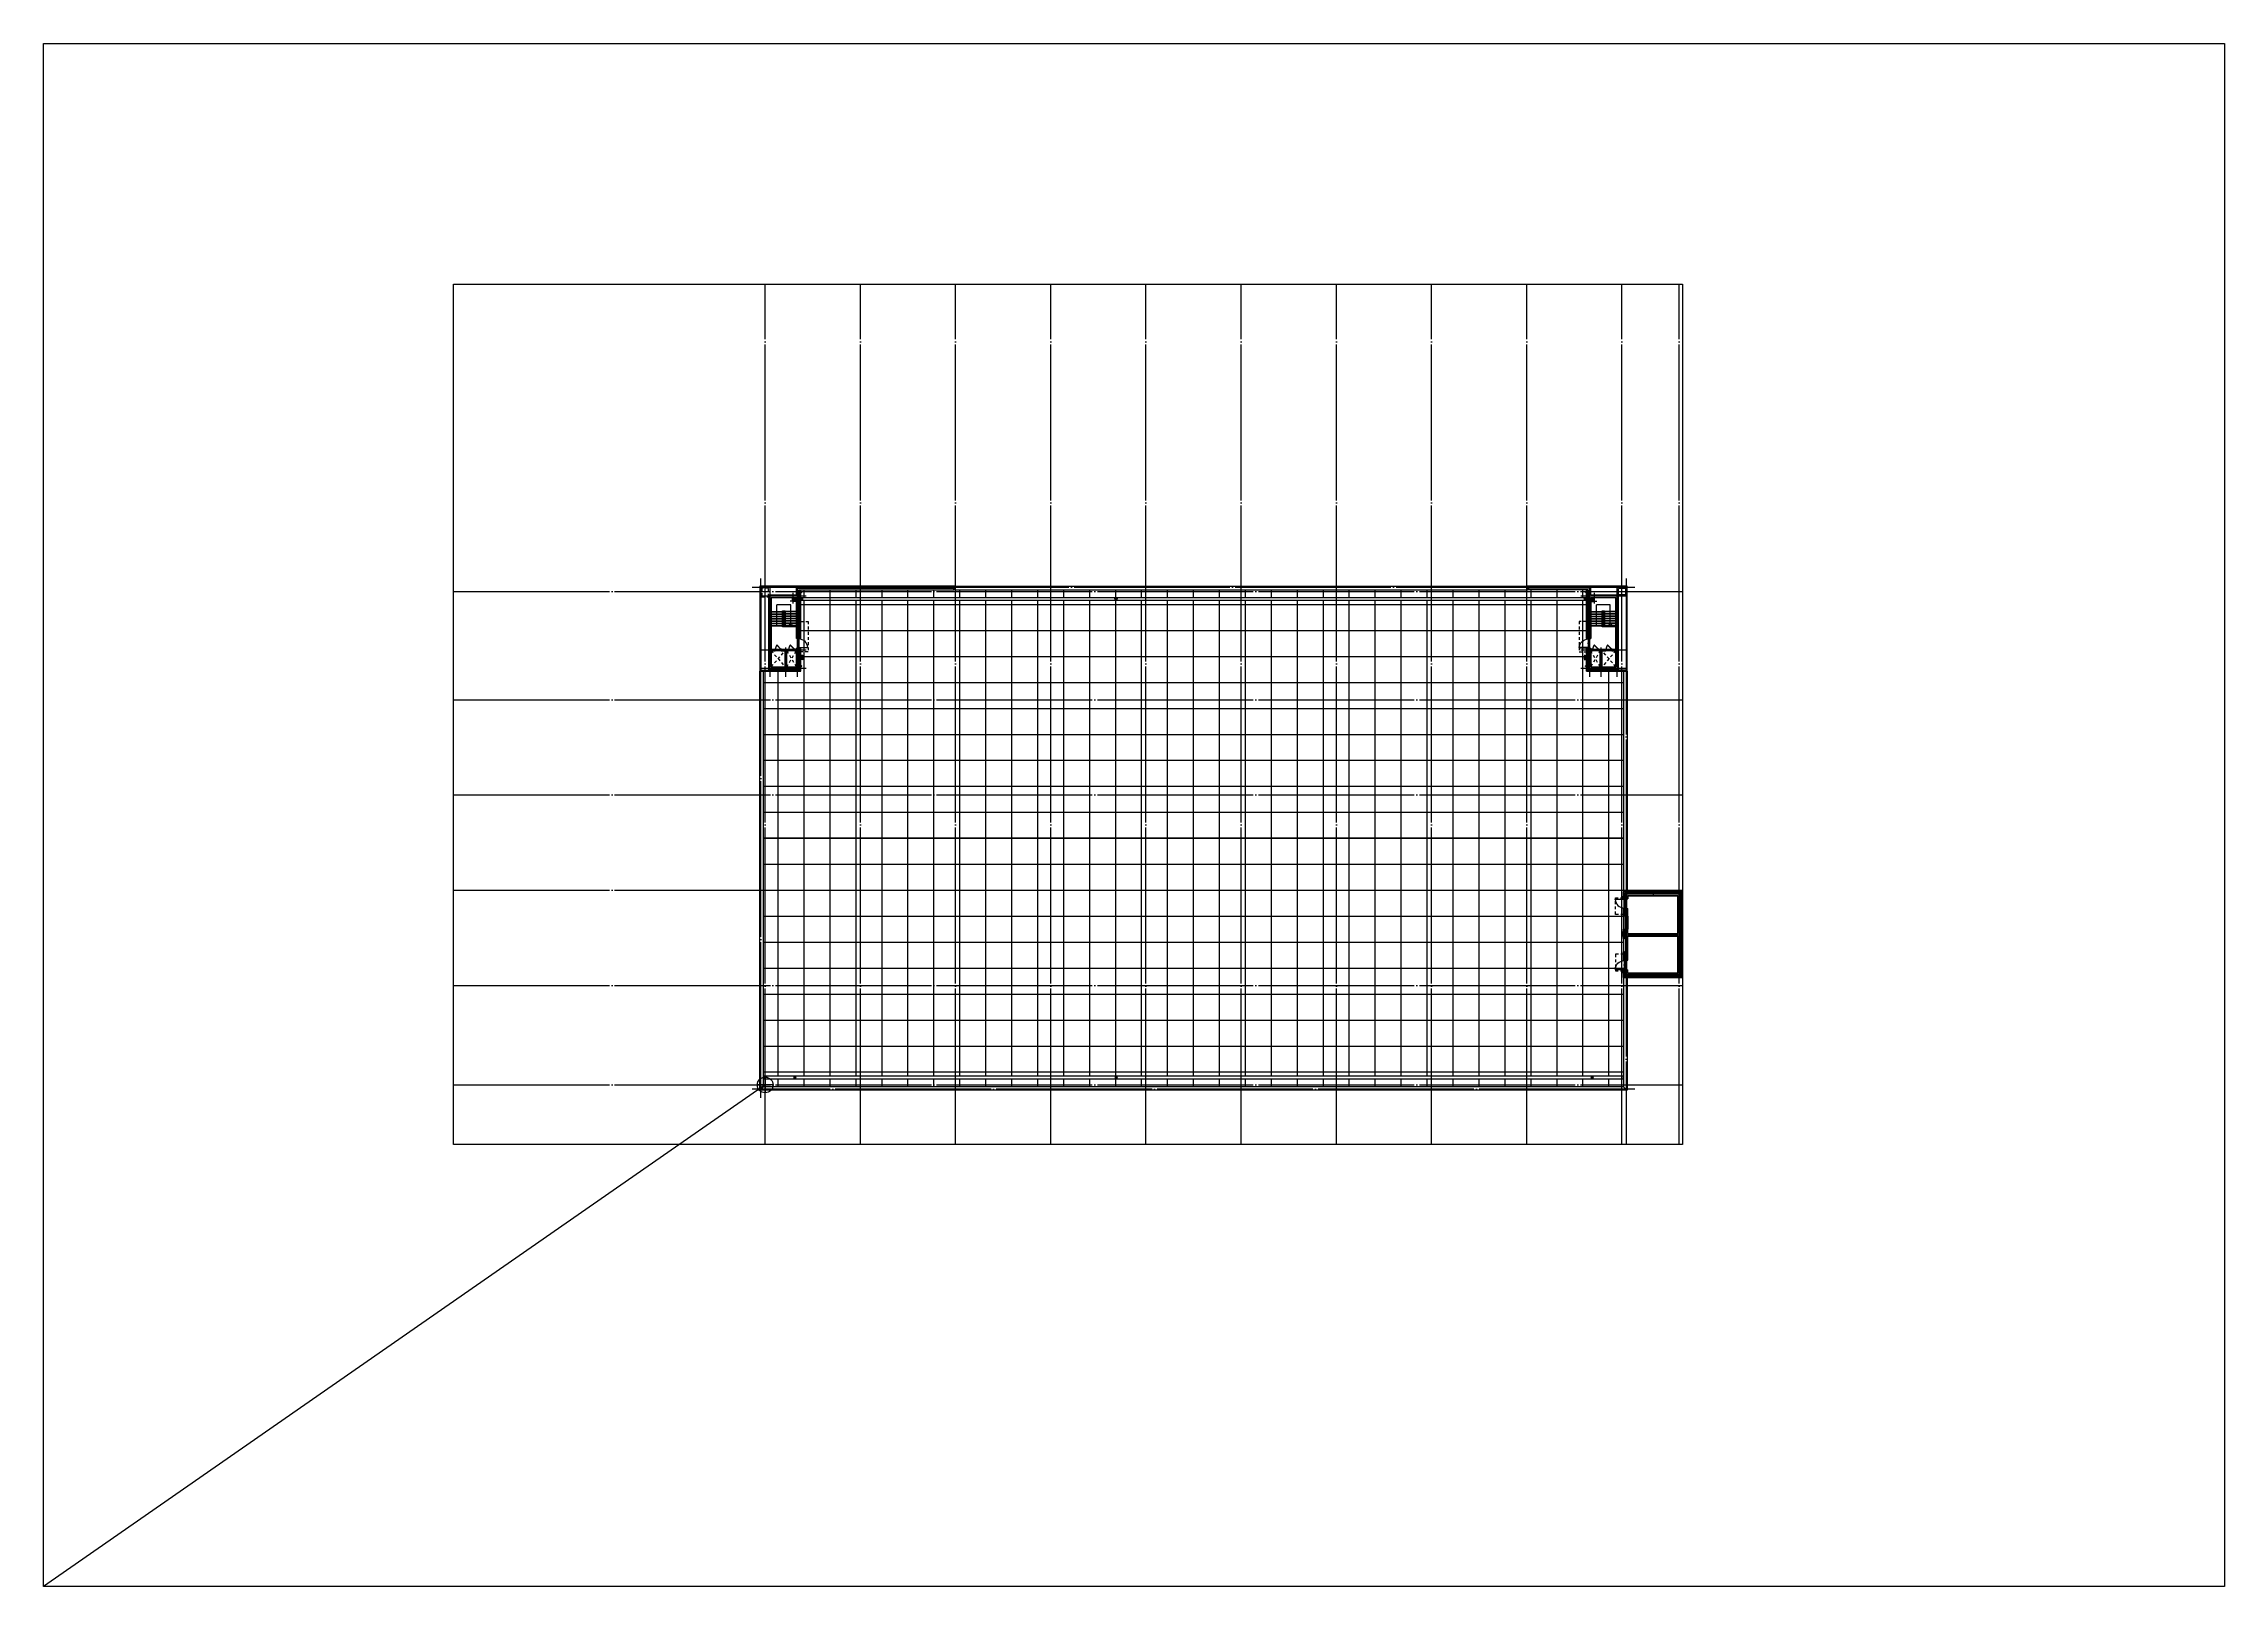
# Model space of a CAD drawing. Header units: millimetres. Extents: x -47382 to 204618, y -51045 to 127155.
import ezdxf
from ezdxf.enums import TextEntityAlignment as Align

# ---------------------------------------------------------------- set-up
doc = ezdxf.new("R2010")
doc.units = ezdxf.units.MM
doc.header["$LTSCALE"] = 300
doc.header["$MEASUREMENT"] = 0
for name, pattern in [('CEN', [62, 60, -1, 0, -1]), ('HID', [2, 1.1, -0.9]), ('HIDDEN', [0.375, 0.25, -0.125]), ('HIDDEN2', [0.1875, 0.125, -0.0625])]:
    doc.linetypes.add(name, pattern=pattern)
doc.layers.get('0').update_dxf_attribs({"linetype": 'CONTINUOUS'})
doc.layers.get('Defpoints').update_dxf_attribs({"color": 153, "linetype": 'CONTINUOUS'})
doc.layers.add('A-ANNO-NPLT', color=129, linetype='CONTINUOUS', plot=False)
doc.layers.add('Defpoint', color=161, linetype='CONTINUOUS', plot=False)
for name, color, linetype in [('A-CEN', 1, 'CEN'), ('A-CODE-DRAIN', 6, 'CONTINUOUS'), ('A-DOOR', 4, 'CONTINUOUS'), ('A-DOOR-JAMB', 4, 'CONTINUOUS'), ('A-DOOR-SILL', 8, 'CONTINUOUS'), ('A-DOOR-SWING', 8, 'CONTINUOUS'), ('A-ELE3', 4, 'CONTINUOUS'), ('A-ELE4', 8, 'CONTINUOUS'), ('A-FLOR-FLIN-TYP1', 6, 'CONTINUOUS'), ('A-FLOR-FLIN-TYP2', 8, 'CONTINUOUS'), ('A-FLOR-GW', 6, 'CONTINUOUS'), ('A-FLOR-ROOF', 7, 'CONTINUOUS'), ('A-FLOR-ROOF-EJ', 9, 'CONTINUOUS'), ('A-FLOR-STRA-ETC', 7, 'CONTINUOUS'), ('A-FLOR-STRA-MAIN', 4, 'CONTINUOUS'), ('A-FLOR-STRA-SUB', 9, 'CONTINUOUS'), ('A-FLOR-STUD', 9, 'CONTINUOUS'), ('A-HID1', 7, 'HID'), ('A-HID2', 9, 'HID'), ('A-LADDER', 6, 'CONTINUOUS'), ('A-PS-HID', 5, 'HID'), ('A-ST-AXIS-CEN', 252, 'CEN'), ('A-ST-CONC', 2, 'CONTINUOUS'), ('A-WALL-DRY1', 7, 'CONTINUOUS'), ('A-WIN', 4, 'CONTINUOUS'), ('AA-STL', 6, 'CONTINUOUS'), ('HID', 7, 'HID'), ('S_SS4', 6, 'CONTINUOUS')]:
    doc.layers.add(name, color=color, linetype=linetype)
doc.styles.add('SHP-나눔bo', font='')
doc.styles.get('SHP-나눔bo').set_extended_font_data('NanumGothic', bold=True)

# ---------------------------------------------------------------- blocks, each defined once
blk = doc.blocks.new('A$C710D1102')
at = {"layer": 'A-CODE-DRAIN'}
for p, q in [((-38, 93), (262, 93)), ((112, 243), (112, -57))]:
    blk.add_line(p, q, dxfattribs=at)
blk.add_circle((112, 93), 100, dxfattribs=at)
blk = doc.blocks.new('A$C5FDF183A')
at = {"layer": 'Defpoints'}
for p, q in [((1809, 904, -103000), (0, 904, -103000)), ((904, 1809, -103000), (904, 0, -103000))]:
    blk.add_line(p, q, dxfattribs=at)
blk.add_circle((904, 904, -103000), 904, dxfattribs=at)
blk = doc.blocks.new('XR-평면도$0$8F-PLAN$0$arrow2')
at = {"color": 8}
blk.add_lwpolyline([(0, 0.9), (0.7, 0), (0, -0.9), (0.2, -1), (1, 0), (0.2, 1)], close=True, dxfattribs=at)
for points in [[(0, 0.9), (0.2, 1), (0.7, 0), (1, 0)], [(0.7, 0), (1, 0), (0, -0.9), (0.2, -1)]]:
    blk.add_solid(points, dxfattribs=at)
blk = doc.blocks.new('A$C0e376f74')
at = {"layer": 'A-ANNO-NPLT', "linetype": 'HIDDEN2'}
for p, q in [((-20, 140), (-20, 10)), ((0, 140), (-20, 140)), ((0, 120), (-20, 120)), ((0, 30), (-20, 30)), ((0, 10), (-20, 10)), ((-10, 140), (-10, 10)), ((0, 140), (0, 10)), ((525, 230), (525, -80)), ((1100, 140), (1120, 140)), ((1100, 140), (1100, 10)), ((1100, 120), (1120, 120)), ((1100, 30), (1120, 30)), ((1100, 10), (1120, 10)), ((1110, 140), (1110, 10)), ((1120, 140), (1120, 10))]:
    blk.add_line(p, q, dxfattribs=at)
at = {"layer": 'A-ANNO-NPLT', "linetype": 'ByBlock'}
blk.add_lwpolyline([(1067, 102), (33, 102), (33, 147), (1067, 147)], close=True, dxfattribs=at)
at = {"layer": 'A-DOOR', "linetype": 'ByBlock'}
blk.add_lwpolyline([(1067, 1181), (1067, 147), (1022, 147), (1022, 1181)], close=True, dxfattribs=at)
at = {"layer": 'A-DOOR-JAMB'}
for points in [[(0, 20), (0, 0), (30, 0), (30, 50), (45, 50), (45, 100), (30, 100), (30, 150), (0, 150), (0, 130)], [(1100, 20), (1100, 0), (1070, 0), (1070, 50), (1055, 50), (1055, 100), (1070, 100), (1070, 150), (1100, 150), (1100, 130)]]:
    blk.add_lwpolyline(points, dxfattribs=at)
at = {"layer": 'A-DOOR-SILL'}
for p, q in [((30, 150), (1070, 150)), ((1070, 0), (30, 0))]:
    blk.add_line(p, q, dxfattribs=at)
at = {"layer": 'A-DOOR-SWING'}
blk.add_arc((1107, 109), 1075, 94.52992, 177.80346, dxfattribs=at)
at = {"layer": 'A-ANNO-NPLT', "linetype": 'ByBlock', "style": 'SHP-나눔bo'}
blk.add_text('1100 X 2200', height=60, dxfattribs=at).set_placement((781, 16), align=Align.CENTER)
blk = doc.blocks.new('G$C3E142F4A')
at = {"layer": 'A-ANNO-NPLT', "linetype": 'HIDDEN2'}
for p, q in [((422, 370), (660, 370)), ((462, 740), (462, 720)), ((462, 740), (582, 740)), ((462, 730), (582, 730)), ((462, 720), (582, 720)), ((462, 20), (462, 0)), ((462, 20), (582, 20)), ((462, 10), (582, 10)), ((462, 0), (582, 0)), ((472, 740), (472, 720)), ((472, 20), (472, 0)), ((562, 740), (562, 720)), ((562, 20), (562, 0)), ((582, 740), (582, 720)), ((582, 20), (582, 0))]:
    blk.add_line(p, q, dxfattribs=at)
at = {"layer": 'A-ANNO-NPLT', "linetype": 'ByBlock'}
blk.add_lwpolyline([(462, 697), (497, 697), (497, 43), (462, 43)], close=True, dxfattribs=at)
at = {"layer": 'A-DOOR', "linetype": 'ByBlock'}
for p, q in [((0, 235), (462, 697)), ((21, 212), (484, 675)), ((462, 697), (462, 720)), ((462, 720), (582, 720)), ((462, 697), (484, 675)), ((497, 697), (462, 697)), ((497, 685), (497, 697)), ((582, 685), (497, 685)), ((582, 720), (582, 685))]:
    blk.add_line(p, q, dxfattribs=at)
blk.add_lwpolyline([(0, 235), (21, 212)], dxfattribs=at)
at = {"layer": 'A-DOOR-JAMB'}
for p, q in [((497, 43), (462, 43)), ((462, 43), (462, 20)), ((472, 20), (582, 20)), ((497, 55), (497, 43)), ((582, 55), (497, 55)), ((582, 20), (582, 55))]:
    blk.add_line(p, q, dxfattribs=at)
at = {"layer": 'A-DOOR-SILL'}
blk.add_line((582, 38), (582, 685), dxfattribs=at)
at = {"layer": 'A-DOOR-SWING'}
blk.add_arc((465, 711), 668, 228.39157, 269.76546, dxfattribs=at)
at = {"layer": 'A-ANNO-NPLT', "linetype": 'ByBlock', "style": 'SHP-나눔bo'}
blk.add_text('700X1800', height=45, rotation=90, dxfattribs=at).set_placement((552, 522), align=Align.CENTER)
blk = doc.blocks.new('옥상')
at = {"layer": 'A-CEN'}
for p, q in [((150, 850), (150, -9450)), ((3350, -9450), (3350, 850)), ((4350, -150), (-850, -150)), ((-850, -6350), (4350, -6350)), ((2000, -9450), (2000, -6050)), ((-850, -8450), (4350, -8450))]:
    blk.add_line(p, q, dxfattribs=at)
at = {"layer": 'A-FLOR-FLIN-TYP2'}
for p, q in [((1450, -6450), (750, -6450)), ((3000, -6450), (2300, -6450))]:
    blk.add_line(p, q, dxfattribs=at)
at = {"layer": 'A-FLOR-STRA-ETC'}
for p, q in [((2550, -1125), (950, -1125)), ((950, -3570), (950, -1125)), ((2550, -3570), (2550, -1125))]:
    blk.add_line(p, q, dxfattribs=at)
at = {"layer": 'A-FLOR-STRA-ETC', "const_width": 75}
blk.add_lwpolyline([(950, -3607, -1), (950, -3532, -1)], format="xyb", close=True, dxfattribs=at)
at = {"layer": 'A-FLOR-STRA-MAIN'}
for p, q in [((1600, -1950), (300, -1950)), ((1600, -2220), (300, -2220)), ((1600, -2490), (300, -2490)), ((1700, -1950), (1650, -1950)), ((1700, -2220), (1650, -2220)), ((1700, -2490), (1650, -2490)), ((1850, -1950), (1800, -1950)), ((1850, -2220), (1800, -2220)), ((1850, -2490), (1800, -2490)), ((3200, -1950), (1900, -1950)), ((3200, -2220), (1900, -2220)), ((3200, -2490), (1900, -2490)), ((1600, -2760), (300, -2760)), ((1600, -3030), (300, -3030)), ((1600, -3300), (300, -3300)), ((1600, -3570), (300, -3570)), ((1700, -2760), (1650, -2760)), ((1700, -3030), (1650, -3030)), ((1700, -3300), (1650, -3300)), ((1700, -3570), (1650, -3570)), ((1850, -2760), (1800, -2760)), ((1850, -3030), (1800, -3030)), ((1850, -3300), (1800, -3300)), ((1850, -3570), (1800, -3570)), ((3200, -2760), (1900, -2760)), ((3200, -3030), (1900, -3030)), ((3200, -3300), (1900, -3300)), ((3200, -3570), (1900, -3570))]:
    blk.add_line(p, q, dxfattribs=at)
blk.add_lwpolyline([(1700, -3570), (1800, -3570), (1800, -1950), (1700, -1950)], close=True, dxfattribs=at)
at = {"layer": 'A-FLOR-STRA-SUB', "color": 250}
for points in [[(1500, -1950), (1500, -1980), (400, -1980), (400, -1950)], [(1500, -2220), (1500, -2250), (400, -2250), (400, -2220)], [(1500, -2490), (1500, -2520), (400, -2520), (400, -2490)], [(3100, -1950), (3100, -1920), (2000, -1920), (2000, -1950)], [(3100, -2220), (3100, -2190), (2000, -2190), (2000, -2220)], [(3100, -2490), (3100, -2460), (2000, -2460), (2000, -2490)], [(1500, -2760), (1500, -2790), (400, -2790), (400, -2760)], [(1500, -3030), (1500, -3060), (400, -3060), (400, -3030)], [(1500, -3300), (1500, -3330), (400, -3330), (400, -3300)], [(1500, -3570), (1500, -3600), (400, -3600), (400, -3570)], [(3100, -2760), (3100, -2730), (2000, -2730), (2000, -2760)], [(3100, -3030), (3100, -3000), (2000, -3000), (2000, -3030)], [(3100, -3300), (3100, -3270), (2000, -3270), (2000, -3300)], [(3100, -3570), (3100, -3540), (2000, -3540), (2000, -3570)]]:
    blk.add_lwpolyline(points, dxfattribs=at)
at = {"layer": 'A-FLOR-STRA-SUB'}
for points in [[(3200, -3670), (1600, -3670), (1600, -1850), (1900, -1850), (1900, -3620)], [(3200, -3620), (1650, -3620), (1650, -1900), (1850, -1900), (1850, -3620)]]:
    blk.add_lwpolyline(points, dxfattribs=at)
at = {"layer": 'A-PS-HID'}
for p, q in [((300, -8300), (1900, -6450)), ((300, -6450), (1900, -8300)), ((2100, -6450), (3200, -8300)), ((2100, -8300), (3200, -6450))]:
    blk.add_line(p, q, dxfattribs=at)
at = {"layer": 'A-ST-CONC'}
for p, q in [((0, 0), (3200, 0)), ((0, 0), (0, -8600)), ((3200, 0), (3200, 800)), ((3200, 800), (21400, 800)), ((3500, 600), (21400, 600)), ((3500, -5040), (3500, 600)), ((21400, 600), (21400, 800)), ((300, -300), (3200, -300)), ((300, -300), (300, -8300)), ((3200, -5040), (3200, -300)), ((3500, -5040), (3200, -5040)), ((3200, -8300), (3200, -6160)), ((3500, -6160), (3200, -6160)), ((3500, -8600), (3500, -6160)), ((0, -8600), (3500, -8600)), ((300, -8300), (3200, -8300))]:
    blk.add_line(p, q, dxfattribs=at)
at = {"layer": 'A-WALL-DRY1'}
for p, q in [((300, -6250), (750, -6250)), ((300, -6262), (738, -6262)), ((300, -6275), (725, -6275)), ((300, -6425), (725, -6425)), ((300, -6438), (738, -6438)), ((300, -6450), (750, -6450)), ((725, -6275), (725, -6425)), ((738, -6262), (738, -6438)), ((750, -6250), (750, -6450)), ((1450, -6250), (2300, -6250)), ((1450, -6250), (1450, -6450)), ((1450, -6450), (2300, -6450)), ((1462, -6262), (2288, -6262)), ((1462, -6262), (1462, -6438)), ((1462, -6438), (2288, -6438)), ((1475, -6275), (1475, -6425)), ((1475, -6275), (2275, -6275)), ((1475, -6425), (2275, -6425)), ((1900, -8300), (1900, -6450)), ((1912, -8300), (1912, -6450)), ((1925, -8300), (1925, -6450)), ((2075, -8300), (2075, -6450)), ((2088, -8300), (2088, -6450)), ((2100, -8300), (2100, -6450)), ((2275, -6275), (2275, -6425)), ((2288, -6262), (2288, -6438)), ((2300, -6250), (2300, -6450)), ((3000, -6250), (3200, -6250)), ((3000, -6250), (3000, -6450)), ((3000, -6450), (3200, -6450)), ((3012, -6262), (3200, -6262)), ((3012, -6262), (3012, -6438)), ((3012, -6438), (3200, -6438)), ((3025, -6275), (3025, -6425)), ((3025, -6275), (3200, -6275)), ((3025, -6425), (3200, -6425))]:
    blk.add_line(p, q, dxfattribs=at)
at = {"rotation": 270}
for p in [(730, -5788), (2280, -5788)]:
    blk.add_blockref('G$C3E142F4A', p, dxfattribs=at)
at = {"layer": 'A-DOOR', "rotation": 270.0000000000002}
blk.add_blockref('A$C0e376f74', (3350, -5050), dxfattribs=at)
at = {"layer": 'A-FLOR-STRA-ETC', "extrusion": (0, 0, -1), "xscale": 166.9148302599861, "yscale": 167.8920954242349, "zscale": -166.9148302599861, "rotation": 270.0000170093786}
blk.add_blockref('XR-평면도$0$8F-PLAN$0$arrow2', (-2550, -3403), dxfattribs=at)
blk = doc.blocks.new('옥상1')
at = {"layer": 'A-CEN'}
for p, q in [((-3350, 850), (-3350, -9450)), ((-150, -9450), (-150, 850)), ((850, -150), (-4350, -150)), ((-4350, -6350), (850, -6350)), ((-4350, -6350), (850, -6350)), ((-2000, -9450), (-2000, -6050)), ((-4350, -8450), (850, -8450))]:
    blk.add_line(p, q, dxfattribs=at)
at = {"layer": 'A-FLOR-FLIN-TYP2'}
for p, q in [((-2300, -6450), (-3000, -6450)), ((-750, -6450), (-1450, -6450))]:
    blk.add_line(p, q, dxfattribs=at)
at = {"layer": 'A-FLOR-STRA-ETC'}
for p, q in [((-950, -1125), (-2550, -1125)), ((-2550, -3570), (-2550, -1125)), ((-950, -3570), (-950, -1125))]:
    blk.add_line(p, q, dxfattribs=at)
at = {"layer": 'A-FLOR-STRA-ETC', "const_width": 75}
blk.add_lwpolyline([(-2550, -3607, -1), (-2550, -3532, -1)], format="xyb", close=True, dxfattribs=at)
at = {"layer": 'A-FLOR-STRA-MAIN'}
for p, q in [((-1900, -1950), (-3200, -1950)), ((-1900, -2220), (-3200, -2220)), ((-1900, -2490), (-3200, -2490)), ((-1800, -1950), (-1850, -1950)), ((-1800, -2220), (-1850, -2220)), ((-1800, -2490), (-1850, -2490)), ((-1650, -1950), (-1700, -1950)), ((-1650, -2220), (-1700, -2220)), ((-1650, -2490), (-1700, -2490)), ((-300, -1950), (-1600, -1950)), ((-300, -2220), (-1600, -2220)), ((-300, -2490), (-1600, -2490)), ((-1900, -2760), (-3200, -2760)), ((-1900, -3030), (-3200, -3030)), ((-1900, -3300), (-3200, -3300)), ((-1900, -3570), (-3200, -3570)), ((-1800, -2760), (-1850, -2760)), ((-1800, -3030), (-1850, -3030)), ((-1800, -3300), (-1850, -3300)), ((-1800, -3570), (-1850, -3570)), ((-1650, -2760), (-1700, -2760)), ((-1650, -3030), (-1700, -3030)), ((-1650, -3300), (-1700, -3300)), ((-1650, -3570), (-1700, -3570)), ((-300, -2760), (-1600, -2760)), ((-300, -3030), (-1600, -3030)), ((-300, -3300), (-1600, -3300)), ((-300, -3570), (-1600, -3570))]:
    blk.add_line(p, q, dxfattribs=at)
blk.add_lwpolyline([(-1800, -3570), (-1700, -3570), (-1700, -1950), (-1800, -1950)], close=True, dxfattribs=at)
at = {"layer": 'A-FLOR-STRA-SUB', "color": 250}
for points in [[(-2000, -1950), (-2000, -1980), (-3100, -1980), (-3100, -1950)], [(-2000, -2220), (-2000, -2250), (-3100, -2250), (-3100, -2220)], [(-2000, -2490), (-2000, -2520), (-3100, -2520), (-3100, -2490)], [(-400, -1950), (-400, -1920), (-1500, -1920), (-1500, -1950)], [(-400, -2220), (-400, -2190), (-1500, -2190), (-1500, -2220)], [(-400, -2490), (-400, -2460), (-1500, -2460), (-1500, -2490)], [(-2000, -2760), (-2000, -2790), (-3100, -2790), (-3100, -2760)], [(-2000, -3030), (-2000, -3060), (-3100, -3060), (-3100, -3030)], [(-2000, -3300), (-2000, -3330), (-3100, -3330), (-3100, -3300)], [(-2000, -3570), (-2000, -3600), (-3100, -3600), (-3100, -3570)], [(-400, -2760), (-400, -2730), (-1500, -2730), (-1500, -2760)], [(-400, -3030), (-400, -3000), (-1500, -3000), (-1500, -3030)], [(-400, -3300), (-400, -3270), (-1500, -3270), (-1500, -3300)], [(-400, -3570), (-400, -3540), (-1500, -3540), (-1500, -3570)]]:
    blk.add_lwpolyline(points, dxfattribs=at)
at = {"layer": 'A-FLOR-STRA-SUB'}
for points in [[(-300, -3670), (-1900, -3670), (-1900, -1850), (-1600, -1850), (-1600, -3620)], [(-300, -3620), (-1850, -3620), (-1850, -1900), (-1650, -1900), (-1650, -3620)]]:
    blk.add_lwpolyline(points, dxfattribs=at)
at = {"layer": 'A-PS-HID'}
for p, q in [((-2100, -8300), (-3200, -6450)), ((-2100, -6450), (-3200, -8300)), ((-300, -6450), (-1900, -8300)), ((-300, -8300), (-1900, -6450))]:
    blk.add_line(p, q, dxfattribs=at)
at = {"layer": 'A-ST-CONC'}
for p, q in [((-10400, 800), (-10400, 600)), ((-3200, 800), (-10400, 800)), ((-3500, 600), (-10400, 600)), ((-3500, 600), (-3500, -5040)), ((-3200, 0), (-3200, 800)), ((-3200, 0), (0, 0)), ((0, -8600), (0, 0)), ((-3200, -300), (-300, -300)), ((-3200, -300), (-3200, -5040)), ((-300, -8300), (-300, -300)), ((-3500, -5040), (-3200, -5040)), ((-3500, -6160), (-3500, -8600)), ((-3500, -6160), (-3200, -6160)), ((-3200, -6160), (-3200, -8300)), ((-3500, -8600), (0, -8600)), ((-3200, -8300), (-300, -8300))]:
    blk.add_line(p, q, dxfattribs=at)
at = {"layer": 'A-WALL-DRY1'}
for p, q in [((-3200, -6250), (-3000, -6250)), ((-3200, -6262), (-3012, -6262)), ((-3200, -6275), (-3025, -6275)), ((-3200, -6425), (-3025, -6425)), ((-3200, -6438), (-3012, -6438)), ((-3200, -6450), (-3000, -6450)), ((-3025, -6275), (-3025, -6425)), ((-3012, -6262), (-3012, -6438)), ((-3000, -6250), (-3000, -6450)), ((-2300, -6250), (-1450, -6250)), ((-2300, -6250), (-2300, -6450)), ((-2300, -6450), (-1450, -6450)), ((-2288, -6262), (-1462, -6262)), ((-2288, -6262), (-2288, -6438)), ((-2288, -6438), (-1462, -6438)), ((-2275, -6275), (-2275, -6425)), ((-2275, -6275), (-1475, -6275)), ((-2275, -6425), (-1475, -6425)), ((-2100, -8300), (-2100, -6450)), ((-2088, -8300), (-2088, -6450)), ((-2075, -8300), (-2075, -6450)), ((-1925, -8300), (-1925, -6450)), ((-1912, -8300), (-1912, -6450)), ((-1900, -8300), (-1900, -6450)), ((-1475, -6275), (-1475, -6425)), ((-1462, -6262), (-1462, -6438)), ((-1450, -6250), (-1450, -6450)), ((-750, -6250), (-300, -6250)), ((-750, -6250), (-750, -6450)), ((-750, -6450), (-300, -6450)), ((-738, -6262), (-300, -6262)), ((-738, -6262), (-738, -6438)), ((-738, -6438), (-300, -6438)), ((-725, -6275), (-300, -6275)), ((-725, -6275), (-725, -6425)), ((-725, -6425), (-300, -6425))]:
    blk.add_line(p, q, dxfattribs=at)
at = {"rotation": 270}
for p in [(-3020, -5788), (-1470, -5788)]:
    blk.add_blockref('G$C3E142F4A', p, dxfattribs=at)
at = {"layer": 'A-DOOR', "xscale": -1, "rotation": 89.99999999999994}
blk.add_blockref('A$C0e376f74', (-3350, -5050), dxfattribs=at)
at = {"layer": 'A-FLOR-STRA-ETC', "extrusion": (0, 0, -1), "xscale": 166.9148302599861, "yscale": 167.8920954242349, "zscale": -166.9148302599861, "rotation": 270.0000170093786}
blk.add_blockref('XR-평면도$0$8F-PLAN$0$arrow2', (950, -3403), dxfattribs=at)
blk = doc.blocks.new('XREF-PLAN$0$각-100X100')
at = {"layer": 'A-FLOR-STUD'}
for p, q in [((-47.7, -47.7), (47.7, 47.7)), ((-47.7, 47.7), (47.7, -47.7))]:
    blk.add_line(p, q, dxfattribs=at)
for points in [[(-50, -50), (50, -50), (50, 50), (-50, 50)], [(-47.7, -47.7), (47.7, -47.7), (47.7, 47.7), (-47.7, 47.7)]]:
    blk.add_lwpolyline(points, close=True, dxfattribs=at)
blk = doc.blocks.new('G$C9C7A05E9')
at = {"layer": 'A-WIN'}
for p, q in [((0, 1440, 103000), (0, 60, 103000)), ((69, 1440, 103000), (69, 60, 103000)), ((81, 1440, 103000), (81, 60, 103000)), ((150, 1440, 103000), (150, 60, 103000))]:
    blk.add_line(p, q, dxfattribs=at)
at = {"layer": 'A-WIN', "elevation": 103000}
for points in [[(150, 1500), (150, 1440), (0, 1440), (0, 1500)], [(150, 60), (150, 0), (0, 0), (0, 60)]]:
    blk.add_lwpolyline(points, close=True, dxfattribs=at)
blk = doc.blocks.new('우수홈통1')
at = {"layer": 'A-CODE-DRAIN', "color": 6}
for p, q in [((-150, 0), (150, 0)), ((0, -150), (0, 150))]:
    blk.add_line(p, q, dxfattribs=at)
blk.add_circle((0, 0), 100, dxfattribs=at)
blk = doc.blocks.new('사다리')
at = {"layer": 'A-ELE3'}
for p, q in [((-10, 23), (-10, 200)), ((10, 23), (10, 200)), ((22, 11), (428, 11)), ((440, 23), (440, 200)), ((460, 23), (460, 200)), ((22, -11), (428, -11))]:
    blk.add_line(p, q, dxfattribs=at)
at = {"layer": 'A-ELE4'}
for centre in [(0, 0), (450, 0)]:
    blk.add_circle(centre, 21, dxfattribs=at)
at = {"layer": 'A-HID1'}
blk.add_line((444, 460), (456, 460), dxfattribs=at)
at = {"layer": 'A-HID2'}
for p, q in [((-6, 460), (6, 460)), ((-6, 24), (-6, 460)), ((6, 24), (6, 460)), ((444, 23), (444, 460)), ((456, 23), (456, 460))]:
    blk.add_line(p, q, dxfattribs=at)
at = {"layer": 'A-LADDER', "color": 1}
for p, q in [((0, -50), (0, 520)), ((450, -50), (450, 520)), ((500, 0), (-50, 0))]:
    blk.add_line(p, q, dxfattribs=at)
at = {"layer": 'S_SS4'}
for centre in [(0, 0), (450, 0)]:
    blk.add_circle(centre, 25, dxfattribs=at)

msp = doc.modelspace()

# ---------------------------------------------------------------- linework, layer by layer
at = {"layer": 'A-CEN'}
for p, q in [((34500, 64371), (136500, 64371)), ((35500, 5371), (35500, 65371)), ((39200, 63721), (39200, 62471)), ((131800, 63721), (131800, 62471)), ((135500, 65371), (135500, 0)), ((40150, 62771), (38900, 62771)), ((130850, 62771), (132100, 62771)), ((135400, 28821), (142000, 28821)), ((135500, 28821), (141600, 28821)), ((135550, 19471), (135550, 28971)), ((141600, 28821), (141600, 19621)), ((135550, 24221), (141950, 24221)), ((135400, 19621), (142000, 19621)), ((141600, 19621), (135500, 19621)), ((136500, 6371), (34500, 6371))]:
    msp.add_line(p, q, dxfattribs=at)
at = {"layer": 'A-CODE-DRAIN'}
for p, q in [((39550, 63006), (39320, 63006)), ((39435, 63121), (39435, 62891)), ((131450, 63006), (131680, 63006)), ((131565, 63121), (131565, 62891)), ((39550, 7736), (39320, 7736)), ((39435, 7621), (39435, 7851)), ((76450, 7736), (76680, 7736)), ((76565, 7621), (76565, 7851)), ((131450, 7736), (131680, 7736)), ((131565, 7621), (131565, 7851))]:
    msp.add_line(p, q, dxfattribs=at)
for centre in [(39435, 63006), (131565, 63006), (39435, 7736), (76565, 7736), (131565, 7736)]:
    msp.add_circle(centre, 100, dxfattribs=at)
at = {"layer": 'A-FLOR-FLIN-TYP1'}
msp.add_line((135200, 35371), (35800, 35371), dxfattribs=at)
for points in [[(40100, 62856), (130900, 62856), (130900, 63156), (40100, 63156)], [(35800, 7586), (135200, 7586), (135200, 7886), (35800, 7886)]]:
    msp.add_lwpolyline(points, close=True, dxfattribs=at)
at = {"layer": 'A-FLOR-FLIN-TYP2'}
for p, q in [((135200, 26381), (135200, 24861)), ((135700, 26381), (135700, 24861)), ((135200, 23781), (135200, 22261)), ((135700, 22261), (135700, 23781))]:
    msp.add_line(p, q, dxfattribs=at)
at = {"layer": 'A-FLOR-GW'}
for p, q in [((58000, 64471), (35400, 64471)), ((35400, 64471), (35400, 54671)), ((57900, 64371), (35500, 64371)), ((35500, 64371), (35500, 54771)), ((57900, 64071), (57800, 64071)), ((57900, 64071), (57900, 64371)), ((58000, 64071), (57900, 64071)), ((58000, 64071), (58000, 64471)), ((135600, 64471), (124000, 64471)), ((124000, 64471), (124000, 64071)), ((124000, 64071), (124100, 64071)), ((124100, 64071), (124100, 64371)), ((124100, 64371), (135500, 64371)), ((124200, 64071), (124100, 64071)), ((135500, 64371), (135500, 54771)), ((135600, 54671), (135600, 64471)), ((40100, 57311), (39900, 57311)), ((40000, 57211), (39900, 57211)), ((40000, 54771), (40000, 57211)), ((40100, 54671), (40100, 57311)), ((130900, 54671), (130900, 57311)), ((130900, 57311), (131100, 57311)), ((131000, 54771), (131000, 57211)), ((131000, 57211), (131100, 57211)), ((35400, 54671), (40100, 54671)), ((35500, 54771), (40000, 54771)), ((130900, 54671), (135600, 54671)), ((135500, 54771), (131000, 54771)), ((141950, 29171), (135200, 29171)), ((135200, 28381), (135200, 29171)), ((135400, 28381), (135200, 28381)), ((135300, 29071), (141850, 29071)), ((135300, 29071), (135300, 28471)), ((135400, 28471), (135300, 28471)), ((141850, 19371), (141850, 29071)), ((141950, 19271), (141950, 29171)), ((135200, 19271), (135200, 20161)), ((135200, 20161), (135400, 20161)), ((135200, 19271), (141950, 19271))]:
    msp.add_line(p, q, dxfattribs=at)
for points in [[(39900, 58531), (40000, 58531), (40000, 58591), (40000, 64071)], [(39900, 58431), (40100, 58431), (40100, 58491), (40100, 64071)], [(131100, 58431), (130900, 58431), (130900, 58491), (130900, 64071)], [(131100, 58531), (131000, 58531), (131000, 58591), (131000, 64071)], [(135400, 26381), (135200, 26381), (135200, 27261), (135400, 27261)], [(135400, 26481), (135300, 26481), (135300, 27161), (135400, 27161)], [(135400, 23781), (135200, 23781), (135200, 24861), (135400, 24861)], [(135400, 23881), (135300, 23881), (135300, 24761), (135400, 24761)], [(135400, 21281), (135200, 21281), (135200, 22261), (135400, 22261)], [(135400, 21381), (135300, 21381), (135300, 22161), (135400, 22161)], [(141850, 19371), (135300, 19371), (135300, 20061), (135400, 20061)]]:
    msp.add_lwpolyline(points, dxfattribs=at)
at = {"layer": 'A-FLOR-ROOF'}
for p, q in [((35800, 6671), (35400, 6271)), ((135200, 6671), (135600, 6271))]:
    msp.add_line(p, q, dxfattribs=at)
for points in [[(58000, 64471), (124000, 64471)], [(58000, 64071), (124000, 64071)], [(135600, 19271), (135600, 6271), (35400, 6271), (35400, 54671)], [(135200, 19271), (135200, 6671), (35800, 6671), (35800, 54671)], [(135200, 54671), (135200, 29171)], [(135600, 54671), (135600, 29171)]]:
    msp.add_lwpolyline(points, dxfattribs=at)
at = {"layer": 'A-FLOR-ROOF-EJ'}
for p, q in [((40500, 63156), (40500, 64071)), ((43500, 7886), (43500, 64071)), ((46500, 63156), (46500, 64071)), ((49500, 63156), (49500, 64071)), ((52500, 63156), (52500, 64071)), ((55500, 63156), (55500, 64071)), ((58500, 63156), (58500, 64071)), ((61500, 63156), (61500, 64071)), ((64500, 63156), (64500, 64071)), ((67500, 63156), (67500, 64071)), ((70500, 63156), (70500, 64071)), ((73500, 63156), (73500, 64071)), ((76500, 63156), (76500, 64071)), ((79500, 63156), (79500, 64071)), ((82500, 63156), (82500, 64071)), ((85500, 63156), (85500, 64071)), ((88500, 63156), (88500, 64071)), ((91500, 63156), (91500, 64071)), ((94500, 63156), (94500, 64071)), ((97500, 63156), (97500, 64071)), ((100500, 63156), (100500, 64071)), ((103500, 63156), (103500, 64071)), ((106500, 63156), (106500, 64071)), ((109500, 63156), (109500, 64071)), ((112500, 63156), (112500, 64071)), ((115500, 63156), (115500, 64071)), ((118500, 63156), (118500, 64071)), ((121500, 63156), (121500, 64071)), ((124500, 63156), (124500, 64071)), ((127500, 63156), (127500, 64071)), ((130500, 63156), (130500, 64071)), ((40100, 62371), (130900, 62371)), ((40500, 7886), (40500, 62856)), ((46500, 7886), (46500, 62856)), ((49500, 7886), (49500, 62856)), ((52500, 7886), (52500, 62856)), ((55500, 7886), (55500, 62856)), ((58500, 7886), (58500, 62856)), ((61500, 7886), (61500, 62856)), ((64500, 7886), (64500, 62856)), ((67500, 7886), (67500, 62856)), ((70500, 7886), (70500, 62856)), ((73500, 7886), (73500, 62856)), ((76500, 7886), (76500, 62856)), ((79500, 7886), (79500, 62856)), ((82500, 7886), (82500, 62856)), ((85500, 7886), (85500, 62856)), ((88500, 7886), (88500, 62856)), ((91500, 7886), (91500, 62856)), ((94500, 7886), (94500, 62856)), ((97500, 7886), (97500, 62856)), ((100500, 7886), (100500, 62856)), ((103500, 7886), (103500, 62856)), ((106500, 7886), (106500, 62856)), ((109500, 7886), (109500, 62856)), ((112500, 7886), (112500, 62856)), ((115500, 7886), (115500, 62856)), ((118500, 7886), (118500, 62856)), ((121500, 7886), (121500, 62856)), ((124500, 7886), (124500, 62856)), ((127500, 7886), (127500, 62856)), ((130500, 7886), (130500, 62856)), ((40100, 59371), (130900, 59371)), ((40100, 56371), (40289, 56371)), ((40311, 56371), (130689, 56371)), ((130711, 56371), (130900, 56371)), ((35800, 53371), (135200, 53371)), ((37500, 7886), (37500, 54671)), ((133500, 7886), (133500, 54671)), ((35800, 50371), (135200, 50371)), ((35800, 47371), (135200, 47371)), ((35800, 44371), (135200, 44371)), ((35800, 41371), (135200, 41371)), ((35800, 38371), (135200, 38371)), ((35800, 35371), (135200, 35371)), ((35800, 32371), (135200, 32371)), ((35800, 29371), (135200, 29371)), ((35800, 26371), (135200, 26371)), ((35800, 23371), (135200, 23371)), ((35800, 20371), (135250, 20371)), ((35800, 17371), (135200, 17371)), ((35800, 14371), (135200, 14371)), ((35800, 11371), (135200, 11371)), ((35800, 8371), (135200, 8371)), ((37500, 6671), (37500, 7586)), ((40500, 6671), (40500, 7586)), ((43500, 6671), (43500, 7586)), ((46500, 6671), (46500, 7586)), ((49500, 6671), (49500, 7586)), ((52500, 6671), (52500, 7586)), ((55500, 6671), (55500, 7586)), ((58500, 6671), (58500, 7586)), ((61500, 6671), (61500, 7586)), ((64500, 6671), (64500, 7586)), ((67500, 6671), (67500, 7586)), ((70500, 6671), (70500, 7586)), ((73500, 6671), (73500, 7586)), ((76500, 6671), (76500, 7586)), ((79500, 6671), (79500, 7586)), ((82500, 6671), (82500, 7586)), ((85500, 6671), (85500, 7586)), ((88500, 6671), (88500, 7586)), ((91500, 6671), (91500, 7586)), ((94500, 6671), (94500, 7586)), ((97500, 6671), (97500, 7586)), ((100500, 6671), (100500, 7586)), ((103500, 6671), (103500, 7586)), ((106500, 6671), (106500, 7586)), ((109500, 6671), (109500, 7586)), ((112500, 6671), (112500, 7586)), ((115500, 6671), (115500, 7586)), ((118500, 6671), (118500, 7586)), ((121500, 6671), (121500, 7586)), ((124500, 6671), (124500, 7586)), ((127500, 6671), (127500, 7586)), ((130500, 6671), (130500, 7586)), ((133500, 6671), (133500, 7586))]:
    msp.add_line(p, q, dxfattribs=at)
at = {"layer": 'A-HID1'}
for points in [[(40100, 60411), (40950, 60411), (40950, 56911), (40100, 56911)], [(130900, 60411), (130050, 60411), (130050, 56911), (130900, 56911)], [(135200, 26571), (134250, 26571), (134250, 28471), (135200, 28471)], [(135200, 21971), (134250, 21971), (134250, 20071), (135200, 20071)]]:
    msp.add_lwpolyline(points, dxfattribs=at)
at = {"layer": 'A-ST-AXIS-CEN'}
for p, q in [((36000, 0), (36000, 99371)), ((47000, 0), (47000, 99371)), ((58000, 0), (58000, 99371)), ((69000, 0), (69000, 99371)), ((80000, 0), (80000, 99371)), ((91000, 0), (91000, 99371)), ((102000, 0), (102000, 99371)), ((113000, 0), (113000, 99371)), ((124000, 0), (124000, 99371)), ((135000, 0), (135000, 99371)), ((141600, 0), (141600, 99371)), ((0, 63871), (142000, 63871)), ((0, 51371), (142000, 51371)), ((0, 40371), (142000, 40371)), ((0, 29371), (142000, 29371)), ((0, 18371), (142000, 18371)), ((0, 6871), (142000, 6871))]:
    msp.add_line(p, q, dxfattribs=at)
at = {"layer": 'A-ST-CONC'}
for p, q in [((141750, 28971), (135400, 28971)), ((135400, 28381), (135400, 28971)), ((135400, 28381), (135700, 28381)), ((141450, 28671), (135700, 28671)), ((135700, 28381), (135700, 28671)), ((141450, 24371), (141450, 28671)), ((141750, 24071), (141750, 28971)), ((135400, 27261), (135700, 27261)), ((135400, 26381), (135400, 27261)), ((135400, 26381, 103000), (135700, 26381)), ((135700, 26381), (135700, 27261)), ((135400, 23781), (135400, 24861)), ((135400, 24861, 103000), (135700, 24861, 103000)), ((135400, 23781), (135700, 23781)), ((135700, 24371), (135700, 24861)), ((135700, 24371), (141450, 24371)), ((135700, 23781), (135700, 24071)), ((135700, 24071), (141450, 24071)), ((141450, 19771), (141450, 24071)), ((141750, 19471), (141750, 24371)), ((135400, 22261), (135700, 22261)), ((135400, 21281), (135400, 22261)), ((135400, 21281), (135700, 21281)), ((135400, 19471), (135400, 20161)), ((135400, 20161), (135700, 20161)), ((135700, 21281), (135700, 22261)), ((135700, 19771), (135700, 20161)), ((141750, 19471), (135400, 19471)), ((141450, 19771), (135700, 19771))]:
    msp.add_line(p, q, dxfattribs=at)
for points in [[(135400, 28971), (135400, 28381)], [(135700, 28671), (135700, 28381)], [(135400, 27261), (135400, 26381)], [(135400, 24861), (135400, 23781)], [(135400, 22261), (135400, 21281)], [(135400, 20161), (135400, 19471)]]:
    msp.add_lwpolyline(points, dxfattribs=at)
at = {"layer": 'A-WALL-DRY1'}
for points in [[(39600, 62721), (39150, 62721), (39150, 63171)], [(39600, 62736), (39165, 62736), (39165, 63171)], [(39600, 62751), (39180, 62751), (39180, 63171)], [(39600, 62766), (39195, 62766), (39195, 63171)], [(39600, 62816), (39245, 62816), (39245, 63171)], [(39600, 62841), (39270, 62841), (39270, 63171)], [(131400, 62841), (131730, 62841), (131730, 63171)], [(131400, 62816), (131755, 62816), (131755, 63171)], [(131400, 62766), (131805, 62766), (131805, 63171)], [(131400, 62751), (131820, 62751), (131820, 63171)], [(131400, 62736), (131835, 62736), (131835, 63171)], [(131400, 62721), (131850, 62721), (131850, 63171)]]:
    msp.add_lwpolyline(points, dxfattribs=at)
for points in [[(39550, 62891), (39320, 62891), (39320, 63121), (39550, 63121)], [(131450, 62891), (131680, 62891), (131680, 63121), (131450, 63121)]]:
    msp.add_lwpolyline(points, close=True, dxfattribs=at)
at = {"layer": 'Defpoint'}
msp.add_line((36000, 6871), (-47382, -51045), dxfattribs=at)
for points in [[(-47382, 127155), (204618, 127155), (204618, -51045), (-47382, -51045)], [(142000, 0), (0, 0), (0, 99371), (142000, 99371)]]:
    msp.add_lwpolyline(points, close=True, dxfattribs=at)
at = {"layer": 'HID'}
for p, q in [((40250, 63106), (39435, 63106)), ((130750, 63106), (131565, 63106)), ((40250, 62906), (39435, 62906)), ((130750, 62906), (131565, 62906))]:
    msp.add_line(p, q, dxfattribs=at)
msp.add_lwpolyline([(35600, 63271), (36400, 63271), (36400, 64271), (35600, 64271)], close=True, dxfattribs=at)
at = {"layer": 'HID', "linetype": 'HIDDEN'}
msp.add_lwpolyline([(134600, 64271), (135400, 64271), (135400, 63471), (134600, 63471)], close=True, dxfattribs=at)

# ---------------------------------------------------------------- block references
for name, p in [('옥상', (36400, 63471)), ('옥상1', (134600, 63471)), ('G$C9C7A05E9', (135400, 22271))]:
    msp.add_blockref(name, p)
at = {"xscale": -1, "rotation": 180}
for name, p in [('우수홈통1', (40250, 63006)), ('G$C9C7A05E9', (135400, 26371))]:
    msp.add_blockref(name, p, dxfattribs=at)
at = {"xscale": -1.333333333328483, "yscale": 1.333333333328483, "zscale": 1.333333333333333, "rotation": 359.9999999999968}
msp.add_blockref('A$C710D1102', (76690, 62907), dxfattribs=at)
at = {"rotation": 179.9999999999999}
msp.add_blockref('우수홈통1', (130750, 63006), dxfattribs=at)
at = {"ltscale": 5}
for p in [(135350, 29021), (135350, 28521), (138625, 29021), (141800, 29021), (135350, 27111), (141800, 25821), (135350, 23931), (135350, 22111), (135350, 21431), (141800, 22621), (135350, 20011), (135350, 19421), (138625, 19421), (141800, 19421)]:
    msp.add_blockref('XREF-PLAN$0$각-100X100', p, dxfattribs=at)
at = {"layer": 'A-CODE-DRAIN', "yscale": 0.5, "zscale": 0.5, "rotation": 180}
for p, xscale in [((40175, 63796), -0.5), ((130825, 63796), 0.5), ((40175, 55246), -0.5), ((130825, 55246), 0.5), ((135125, 28596), 0.5), ((135125, 19846), 0.5)]:
    msp.add_blockref('우수홈통1', p, dxfattribs=dict(at, xscale=xscale))
at = {"layer": 'A-DOOR', "rotation": 89.99999999999999}
msp.add_blockref('A$C0e376f74', (135400, 27271), dxfattribs=at)
at = {"layer": 'A-DOOR', "xscale": -1, "rotation": 90}
msp.add_blockref('A$C0e376f74', (135400, 21271), dxfattribs=at)
at = {"layer": 'AA-STL', "rotation": 89.99999999999999}
msp.add_blockref('사다리', (40300, 56021), dxfattribs=at)
at = {"layer": 'AA-STL', "xscale": -1, "rotation": 269.9999999999999}
for p in [(130700, 56021), (135000, 24096)]:
    msp.add_blockref('사다리', p, dxfattribs=at)
at = {"layer": 'Defpoints'}
msp.add_blockref('A$C5FDF183A', (35096, 5967), dxfattribs=at)

doc.saveas('drawing.dxf')
